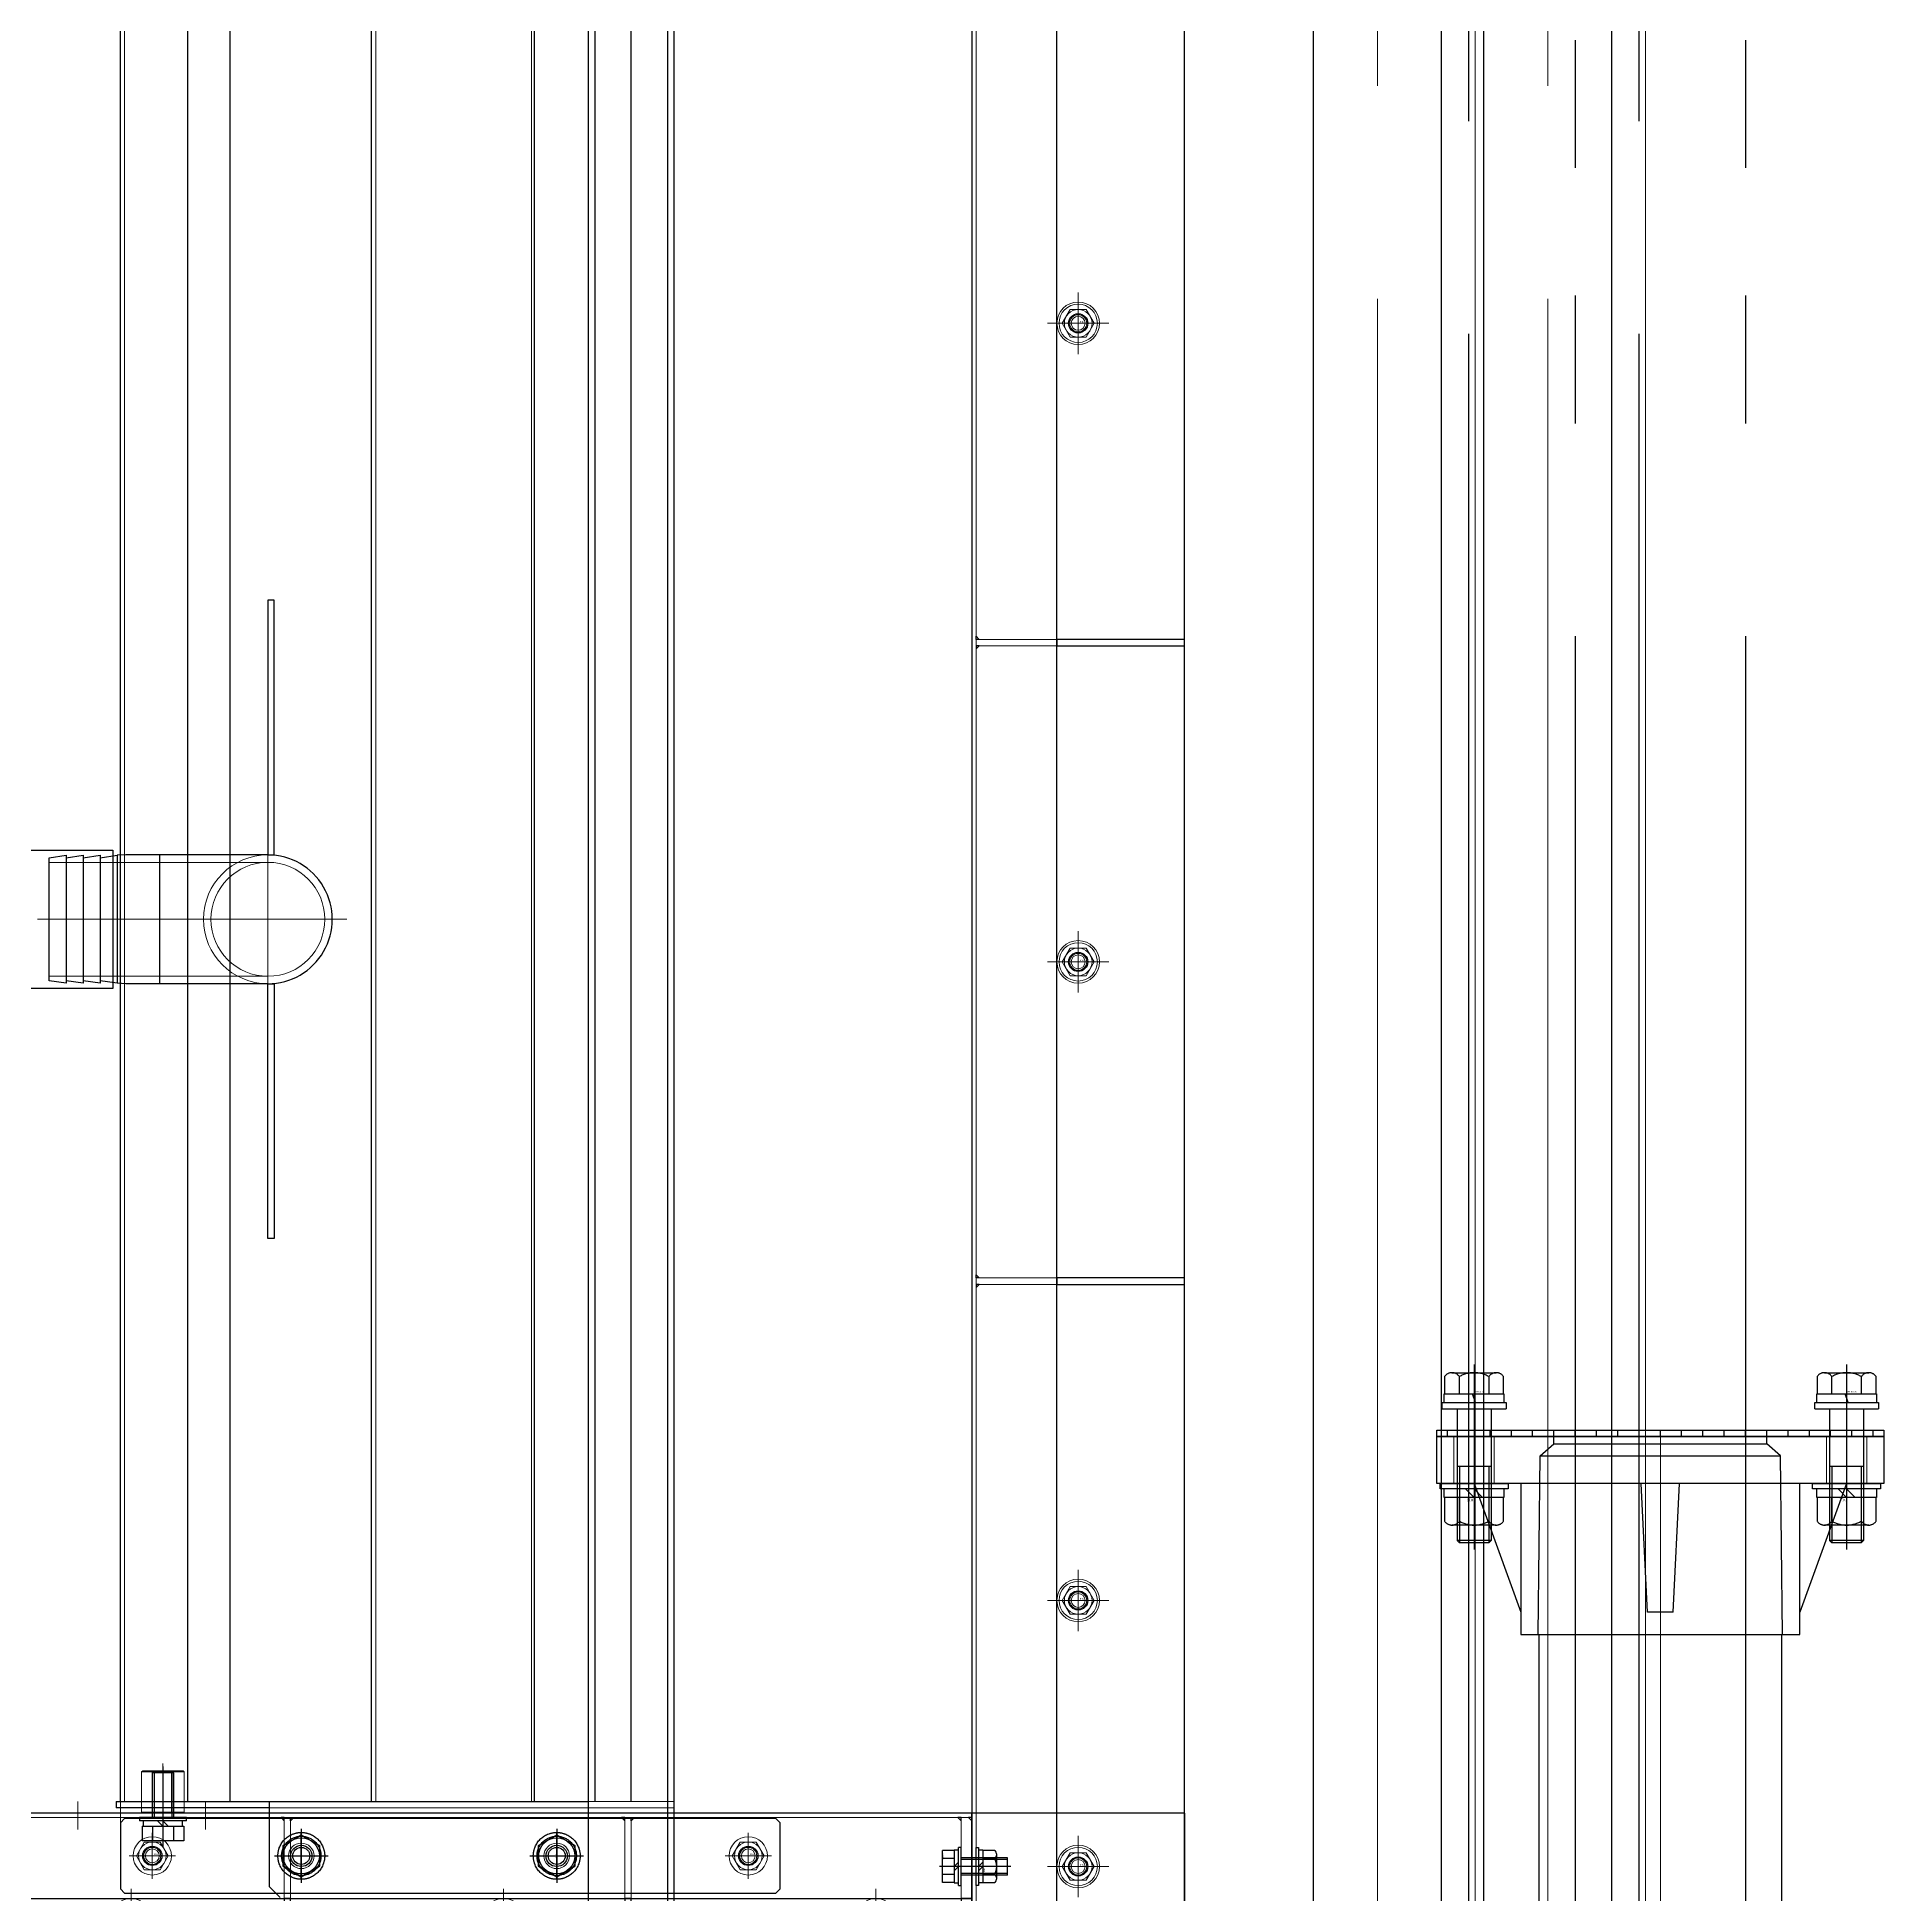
# Model space of a CAD drawing. Units: millimetres at full size. Extents: x -18456 to 18937, y -12290 to 13871.
# Drawn here: x -8916 to -6313, y 2559 to 5177 of the extents above; entities that cross this region are included whole.
import ezdxf
from ezdxf.enums import TextEntityAlignment as Align

# ---------------------------------------------------------------- set-up
doc = ezdxf.new("R2010")
doc.units = ezdxf.units.MM
doc.header["$LTSCALE"] = 100
doc.linetypes.add('CHAIN2', pattern=[12, 9, -1, 1, -1])
doc.linetypes.add('DOUBLE_CHAIN2', pattern=[12.8, 9, -1, 0.6, -0.6, 0.6, -1])
for name, color, linetype in [('0-2_0', 2, 'Continuous'), ('0-3_06_PHANTOM', 2, 'DOUBLE_CHAIN2'), ('0-6_10_DRAFT', 1, 'Continuous')]:
    doc.layers.add(name, color=color, linetype=linetype)
doc.layers.add('0-7_05_CENTER', color=2, linetype='CHAIN2', lineweight=18)
doc.layers.add('0-8_04_HIDDEN', color=7, linetype='Continuous', lineweight=18)
doc.styles.add('ＭＳ ゴシック', font='')
doc.styles.get('ＭＳ ゴシック').set_extended_font_data('MS Gothic')

# ---------------------------------------------------------------- blocks, each defined once
blk = doc.blocks.new('A$C293536BD_1_1')
at = {"layer": '0-3_06_PHANTOM', "color": 7}
for points in [[(0, -1055), (0, 1055), (23, 1055), (25, 1053), (25, 995)], [(35, 985), (48, 985), (50, 983), (50, -983)]]:
    blk.add_lwpolyline(points, dxfattribs=at)
at = {"layer": '0-8_04_HIDDEN'}
blk.add_line((3, 1055), (3, -1055), dxfattribs=at)
blk = doc.blocks.new('A$C08BD3208_1')
at = {"layer": '0-2_0', "color": 134}
blk.add_lwpolyline([(-959, 30), (959, 30), (960, 29), (960, -29), (959, -30), (-959, -30), (-960, -29), (-960, 29)], close=True, dxfattribs=at)
at = {"layer": '0-7_05_CENTER'}
blk.add_line((1061.54, 0), (-1061.54, 0), dxfattribs=at)
blk = doc.blocks.new('A$C15BB09A1_1_1')
at = {"layer": '0-3_06_PHANTOM', "rotation": 90}
blk.add_blockref('A$C08BD3208_1', (-45.9, 979), dxfattribs=at)
at = {"layer": '0-3_06_PHANTOM'}
blk.add_blockref('A$C293536BD_1_1', (-3, 979), dxfattribs=at)
blk = doc.blocks.new('A$C6408539A_1')
at = {"layer": '0-2_0', "rotation": 270}
blk.add_blockref('A$C15BB09A1_1_1', (21, 132), dxfattribs=at)
at = {"layer": '0-3_06_PHANTOM', "rotation": 270}
blk.add_blockref('A$C15BB09A1_1_1', (21, 52), dxfattribs=at)
blk = doc.blocks.new('M16Nza_1_1')
at = {"layer": '0-3_06_PHANTOM', "color": 7}
for p, q in [((-13.85, 17.74), (-13.85, 6.6)), ((-10.39, 19.6), (10.39, 19.6)), ((-6.92, 6.6), (-6.92, 17.74)), ((6.93, 17.74), (6.93, 6.6)), ((13.85, 6.6), (13.85, 17.74)), ((-4, 6.6), (0, 2.6)), ((0, 6.6), (4, 2.6)), ((14, 6.6), (14, 2.6))]:
    blk.add_line(p, q, dxfattribs=at)
at = {"layer": '0-3_06_PHANTOM', "color": 7, "linetype": 'CHAIN2'}
blk.add_line((0, 0), (0, 19.6), dxfattribs=at)
at = {"layer": '0-3_06_PHANTOM', "color": 7}
blk.add_lwpolyline([(-16, 2.6), (16, 2.6), (16, 0), (-16, 0)], close=True, dxfattribs=at)
blk.add_lwpolyline([(-14, 2.6), (-14, 6.6), (14, 6.6)], dxfattribs=at)
for centre, radius, start, end in [((-10.39, 15.44), 4.16, 33.626, 146.374), ((0, 5.75), 13.85, 60, 120), ((10.39, 15.44), 4.16, 33.626, 146.374)]:
    blk.add_arc(centre, radius, start, end, dxfattribs=at)
at = {"layer": '0-6_10_DRAFT', "style": 'ＭＳ ゴシック', "width": 0.6}
blk.add_text('Ｍ１６', height=1.257, dxfattribs=at).set_placement((0.41, 6.78), align=Align.BOTTOM_LEFT)
blk = doc.blocks.new('A$C31EE73BD_1_1')
at = {"layer": '0-3_06_PHANTOM', "color": 3, "linetype": 'Continuous'}
for p, q in [((-3, 100), (0, 100)), ((-3, 90), (0, 90)), ((-3, 80), (0, 80)), ((-3, 70), (0, 70)), ((-3, 60), (0, 60)), ((-3, 50), (0, 50)), ((-3, 40), (0, 40)), ((-3, 30), (0, 30)), ((-3, 20), (0, 20)), ((-3, 10), (0, 10)), ((-3, 0), (0, 0)), ((-3, -10), (0, -10)), ((-3, -20), (0, -20)), ((-3, -30), (0, -30)), ((-3, -40), (0, -40)), ((-3, -50), (0, -50)), ((-3, -60), (0, -60)), ((-3, -70), (0, -70)), ((-3, -80), (0, -80)), ((-3, -90), (0, -90)), ((-3, -100), (0, -100))]:
    blk.add_line(p, q, dxfattribs=at)
at = {"layer": '0-3_06_PHANTOM', "color": 3}
blk.add_lwpolyline([(0, -105), (-3, -105), (-3, 105), (0, 105)], close=True, dxfattribs=at)
blk = doc.blocks.new('TSフランジ-JIS10K-100mma_1')
at = {"layer": '0-3_06_PHANTOM'}
for p, q in [((-65.5, 93), (65.5, 93)), ((-65.5, 22), (-65.5, 93)), ((65.5, 93), (65.5, 22)), ((-87.5, 22), (-65.5, 82.44)), ((-6, 82.44), (-9, 22)), ((6, 82.44), (-6, 82.44)), ((6, 82.44), (9, 22)), ((87.5, 22), (65.5, 82.44)), ((105, 22), (-105, 22)), ((-105, 22), (-105, 0)), ((105, 0), (105, 22)), ((-105, 0), (105, 0))]:
    blk.add_line(p, q, dxfattribs=at)
at = {"layer": '0-6_10_DRAFT'}
for p, q in [((-56.48, 9), (56.48, 9)), ((-50, 3.4), (50, 3.4))]:
    blk.add_line(p, q, dxfattribs=at)
for points in [[(-57.35, 93), (-56.48, 9), (-50, 3.4), (-50, 0)], [(57.35, 93), (56.48, 9), (50, 3.4), (50, 0)]]:
    blk.add_lwpolyline(points, dxfattribs=at)
at = {"layer": '0-7_05_CENTER'}
for p, q in [((0, 0), (0, 93)), ((-87.5, -9.29), (-87.5, 31.42)), ((87.5, -9.29), (87.5, 31.42))]:
    blk.add_line(p, q, dxfattribs=at)
at = {"layer": '0-8_04_HIDDEN', "color": 2}
for p, q in [((-97, 0), (-97, 22)), ((-78, 0), (-78, 22)), ((78, 0), (78, 22)), ((97, 0), (97, 22))]:
    blk.add_line(p, q, dxfattribs=at)
blk = doc.blocks.new('A$C458E1DAF')
at = {"layer": '0-3_06_PHANTOM', "color": 7, "linetype": 'CHAIN2'}
blk.add_line((0, 20.91), (0, -66), dxfattribs=at)
at = {"layer": '0-3_06_PHANTOM', "color": 7}
for p, q in [((-13.85, 15.14), (-13.85, 7)), ((-10.39, 17), (10.39, 17)), ((-6.92, 7), (-6.92, 15.14)), ((6.92, 15.14), (6.92, 7)), ((13.85, 7), (13.85, 15.14)), ((-15, 0), (-15, 3)), ((-15, 3), (15, 3)), ((-15, 0), (15, 0)), ((-14, 3), (-14, 7)), ((-14, 7), (14, 7)), ((-8, 0), (-8, -61.92)), ((0.73, 3), (-0.73, 7)), ((8, 0), (8, -61.92)), ((14, 7), (14, 3)), ((15, 3), (15, 0)), ((8, -27), (-8, -27)), ((-6.92, -27), (-6.92, -63)), ((6.92, -27), (6.92, -63))]:
    blk.add_line(p, q, dxfattribs=at)
for points in [[(8, -61.92), (-8, -61.92), (-6.92, -63)], [(8, -61.92), (6.92, -63), (-6.92, -63)]]:
    blk.add_lwpolyline(points, dxfattribs=at)
for centre, radius, start, end in [((-10.39, 12.84), 4.16, 33.626, 146.374), ((0, 3.15), 13.85, 60, 120), ((10.39, 12.84), 4.16, 33.626, 146.374)]:
    blk.add_arc(centre, radius, start, end, dxfattribs=at)
at = {"layer": '0-6_10_DRAFT', "style": 'ＭＳ ゴシック', "width": 1.5}
blk.add_text('M16x70', height=0.733, dxfattribs=at).set_placement((0.41, 7.48), align=Align.BOTTOM_LEFT)
blk = doc.blocks.new('A$C3C656437_1_1')
at = {"layer": '0-3_06_PHANTOM', "color": 7}
for p, q in [((-50, 452), (314, 452)), ((-50, 338), (314, 338))]:
    blk.add_line(p, q, dxfattribs=at)
at = {"layer": '0-7_05_CENTER'}
blk.add_line((-50, 395), (314, 395), dxfattribs=at)
at = {"layer": '0-3_06_PHANTOM', "xscale": -1, "rotation": 90}
blk.add_blockref('TSフランジ-JIS10K-100mma_1', (407, 395), dxfattribs=at)
at = {"layer": '0-3_06_PHANTOM'}
for name, p, rotation in [('A$C458E1DAF', (420, 482.5), 270), ('M16Nza_1_1', (385, 482.5), 90), ('M16Nza_1_1', (385, 307.5), 90), ('A$C458E1DAF', (420, 307.5), 270)]:
    blk.add_blockref(name, p, dxfattribs=dict(at, rotation=rotation))
blk.add_blockref('A$C31EE73BD_1_1', (410, 395), dxfattribs=at)
blk = doc.blocks.new('A$C31BA7C9D_1_1')
at = {"layer": '0-6_10_DRAFT'}
blk.add_line((-30, -50), (-30, 50), dxfattribs=at)
at = {"layer": '0-7_05_CENTER'}
for p, q in [((70, -14.44), (70, 14.44)), ((370, -14.44), (370, 14.44)), ((670, -14.44), (670, 14.44)), ((84.44, 0), (55.56, 0)), ((384.44, 0), (355.56, 0)), ((684.44, 0), (655.56, 0))]:
    blk.add_line(p, q, dxfattribs=at)
at = {"layer": '0-8_04_HIDDEN'}
blk.add_line((-30, 50), (1670, 50), dxfattribs=at)
blk.add_lwpolyline([(1670, -50), (1670, -50), (-30, -50), (-30, -50)], dxfattribs=at)
for centre, radius in [((70, 0), 10), ((370, 0), 10), ((670, 0), 10), ((70, 0), 4.5), ((370, 0), 4.5), ((670, 0), 4.5)]:
    blk.add_circle(centre, radius, dxfattribs=at)
blk = doc.blocks.new('A$C4A032556_1_1')
at = {"layer": '0-2_0', "color": 134}
blk.add_lwpolyline([(150, 50), (150, -45), (145, -50), (-545, -50), (-550, -45), (-550, 50)], dxfattribs=at)
for centre in [(100, 25), (-520, 0), (-345, 0), (-170, 0), (5, 0), (100, -25)]:
    blk.add_circle(centre, 4.5, dxfattribs=at)
at = {"layer": '0-7_05_CENTER'}
for p, q in [((100, 10.56), (100, 39.44)), ((114.44, 25), (85.56, 25)), ((-520, -14.44), (-520, 14.44)), ((-345, -14.44), (-345, 14.44)), ((-170, -14.44), (-170, 14.44)), ((5, -14.44), (5, 14.44)), ((-505.56, 0), (-534.44, 0)), ((-330.56, 0), (-359.44, 0)), ((-155.56, 0), (-184.44, 0)), ((19.44, 0), (-9.44, 0)), ((100, -39.44), (100, -10.56)), ((114.44, -25), (85.56, -25))]:
    blk.add_line(p, q, dxfattribs=at)
at = {"layer": '0-8_04_HIDDEN'}
blk.add_line((-550, 50), (150, 50), dxfattribs=at)
for centre in [(100, 25), (-520, 0), (-345, 0), (-170, 0), (5, 0), (100, -25)]:
    blk.add_circle(centre, 10, dxfattribs=at)
blk = doc.blocks.new('A$C73615150_1_1')
at = {"layer": '0-2_0', "color": 134}
for p, q in [((-80, 48), (-25, 48)), ((-25, 50), (-25, 15)), ((-20, 10), (520, 10)), ((-75, -50), (520, -50))]:
    blk.add_line(p, q, dxfattribs=at)
blk.add_lwpolyline([(520, -50), (520, 50), (-80, 50), (-80, -45)], dxfattribs=at)
at = {"layer": '0-2_0', "color": 3}
for points in [[(37, 48), (35.5, 48), (37, 46.5)], [(40, 48), (41.5, 48), (40, 46.5)], [(197, 48), (195.5, 48), (197, 46.5)], [(200, 48), (201.5, 48), (200, 46.5)], [(357, 48), (355.5, 48), (357, 46.5)], [(360, 48), (361.5, 48), (360, 46.5)], [(515, 48), (513.5, 48), (515, 46.5)], [(520, 48), (518.5, 48), (520, 46.5)]]:
    blk.add_lwpolyline(points, close=True, dxfattribs=at)
at = {"layer": '0-2_0', "color": 134}
for points in [[(40, 10), (37, 10), (37, -50), (40, -50)], [(200, 10), (197, 10), (197, -92), (200, -92)], [(360, 10), (357, 10), (357, -50), (360, -50)], [(520, 10), (515, 10), (515, -50), (520, -50)]]:
    blk.add_lwpolyline(points, close=True, dxfattribs=at)
for centre in [(135, 30), (415, 30), (-50, 0), (125, 0), (300, 0), (475, 0)]:
    blk.add_circle(centre, 4.5, dxfattribs=at)
for centre in [(-20, 15), (-75, -45)]:
    blk.add_arc(centre, 5, 180, 270, dxfattribs=at)
at = {"layer": '0-6_10_DRAFT'}
blk.add_line((-25, 48), (-25, 50), dxfattribs=at)
at = {"layer": '0-7_05_CENTER'}
for p, q in [((-68, 42.39), (-68, 55.61)), ((18, 42.39), (18, 55.61)), ((100, 42.39), (100, 55.61)), ((120, 42.39), (120, 55.61)), ((140, 42.39), (140, 55.61)), ((160, 42.39), (160, 55.61)), ((135, 22.66), (135, 37.34)), ((415, 22.66), (415, 37.34)), ((142.34, 30), (127.66, 30)), ((422.34, 30), (407.66, 30)), ((509.2, 25), (525.89, 25)), ((-50, -9.34), (-50, 9.34)), ((125, -9.34), (125, 9.34)), ((300, -9.34), (300, 9.34)), ((475, -9.34), (475, 9.34)), ((-40.66, 0), (-59.34, 0)), ((134.34, 0), (115.66, 0)), ((309.34, 0), (290.66, 0)), ((484.34, 0), (465.66, 0)), ((509.2, -25), (525.89, -25)), ((191.62, -75), (205.22, -75))]:
    blk.add_line(p, q, dxfattribs=at)
at = {"layer": '0-8_04_HIDDEN'}
for p, q in [((-25, 48), (520, 48)), ((37, 10), (37, 48)), ((40, 48), (40, 10)), ((197, 10), (197, 48)), ((200, 48), (200, 10)), ((357, 10), (357, 48)), ((360, 10), (360, 48)), ((360, 48), (360, 10)), ((515, 10), (515, 48)), ((520, 48), (520, 10)), ((197, -69), (200, -69)), ((197, -81), (200, -81))]:
    blk.add_line(p, q, dxfattribs=at)
blk = doc.blocks.new('A$C736D5B8A_1_1')
at = {"layer": '0-2_0', "color": 134}
for p, q in [((-117, 10), (1773, 10)), ((-117, -50), (1773, -50))]:
    blk.add_line(p, q, dxfattribs=at)
blk.add_lwpolyline([(1778, -45), (1778, 50), (-122, 50), (-122, -45)], dxfattribs=at)
at = {"layer": '0-2_0', "color": 3}
for points in [[(226.5, 48), (225, 48), (226.5, 46.5)], [(229.5, 48), (231, 48), (229.5, 46.5)], [(526.5, 48), (525, 48), (526.5, 46.5)], [(529.5, 48), (531, 48), (529.5, 46.5)]]:
    blk.add_lwpolyline(points, close=True, dxfattribs=at)
at = {"layer": '0-2_0', "color": 134}
for points in [[(229.5, 10), (226.5, 10), (226.5, -50), (229.5, -50)], [(529.5, 10), (526.5, 10), (526.5, -50), (529.5, -50)]]:
    blk.add_lwpolyline(points, close=True, dxfattribs=at)
for centre in [(-47, 0), (78, 0), (378, 0), (678, 0)]:
    blk.add_circle(centre, 4.5, dxfattribs=at)
at = {"layer": '0-7_05_CENTER'}
for p, q in [((-47, 55.8), (-47, 42.11)), ((-47, -9.34), (-47, 9.34)), ((78, -9.34), (78, 9.34)), ((378, -9.34), (378, 9.34)), ((678, -9.34), (678, 9.34)), ((-37.66, 0), (-56.34, 0)), ((87.34, 0), (68.66, 0)), ((387.34, 0), (368.66, 0)), ((687.34, 0), (668.66, 0))]:
    blk.add_line(p, q, dxfattribs=at)
at = {"layer": '0-8_04_HIDDEN'}
for p, q in [((-122, 48), (1778, 48)), ((226.5, 10), (226.5, 48)), ((229.5, 48), (229.5, 10)), ((526.5, 10), (526.5, 48)), ((529.5, 48), (529.5, 10))]:
    blk.add_line(p, q, dxfattribs=at)
blk = doc.blocks.new('M8Nza_1_1')
at = {"layer": '0-2_0'}
for p, q in [((5.62, 9.7), (-5.63, 9.7)), ((-7.7, 3.2), (7.7, 3.2)), ((-7.7, 3.2), (-7.7, 1.2)), ((-7.5, 8.69), (-7.5, 3.2)), ((-3.75, 3.2), (-3.75, 8.69)), ((0, 1.2), (-2, 3.2)), ((0, 3.2), (2, 1.2)), ((3.75, 8.69), (3.75, 3.2)), ((7.5, 3.2), (7.5, 8.69)), ((7.7, 3.2), (7.7, 1.2))]:
    blk.add_line(p, q, dxfattribs=at)
at = {"layer": '0-2_0', "linetype": 'CHAIN2'}
blk.add_line((0, 9.7), (0, 0), dxfattribs=at)
at = {"layer": '0-2_0'}
blk.add_lwpolyline([(-9, 1.2), (9, 1.2), (9, 0), (-9, 0)], close=True, dxfattribs=at)
for centre, radius, start, end in [((-5.63, 7.45), 2.25, 33.626, 146.374), ((0, 2.2), 7.5, 60, 120), ((5.62, 7.45), 2.25, 33.626, 146.374)]:
    blk.add_arc(centre, radius, start, end, dxfattribs=at)
at = {"layer": '0-6_10_DRAFT', "style": 'ＭＳ ゴシック', "width": 1.75}
blk.add_text('M8', height=0.733, dxfattribs=at).set_placement((0.87, 3.27), align=Align.BOTTOM_LEFT)
blk = doc.blocks.new('A$C46CB4146_1_1')
at = {"layer": '0-2_0', "color": 134, "linetype": 'CHAIN2'}
blk.add_line((0, -23.3), (0, 10.2), dxfattribs=at)
at = {"layer": '0-2_0', "color": 134}
for p, q in [((-9, 1.2), (9, 1.2)), ((-9, 1.2), (-9, 0)), ((-9, 0), (9, 0)), ((-7.7, 3.2), (-7.7, 1.2)), ((7.7, 3.2), (-7.7, 3.2)), ((-7.51, 8.7), (7.51, 8.7)), ((-7.51, 3.2), (-7.51, 8.7)), ((-4, -21.8), (-4, 0)), ((-3.75, 3.2), (-3.75, 8.7)), ((-3.32, -21.8), (-3.32, 0)), ((0, 1.2), (-2, 3.2)), ((0, 3.2), (2, 1.2)), ((3.32, -21.8), (3.32, 0)), ((3.75, 3.2), (3.75, 8.7)), ((4, -21.8), (4, 0)), ((7.51, 3.2), (7.51, 8.7)), ((7.7, 1.2), (7.7, 3.2)), ((9, 0), (9, 1.2)), ((-4, -21.8), (4, -21.8))]:
    blk.add_line(p, q, dxfattribs=at)
at = {"layer": '0-6_10_DRAFT', "style": 'ＭＳ ゴシック', "width": 1.8}
blk.add_text('BT-M8x25L,SW,PW', height=0.2199, dxfattribs=at).set_placement((2.97, 8.36), align=Align.BOTTOM_LEFT)
blk = doc.blocks.new('8b_1_1')
at = {"layer": '0-8_04_HIDDEN', "color": 2, "linetype": 'CHAIN2'}
for p, q in [((0, -10.87), (0, 10.87)), ((10.87, 0), (-10.87, 0))]:
    blk.add_line(p, q, dxfattribs=at)
at = {"layer": '0-8_04_HIDDEN', "color": 2}
for p, q in [((-3.75, 6.49), (-7.5, 0)), ((-7.5, 0), (-3.75, -6.49)), ((3.75, 6.49), (-3.75, 6.49)), ((3.75, 6.49), (-3.75, 6.49)), ((7.5, 0), (3.75, 6.49)), ((3.75, -6.49), (7.5, 0)), ((-3.75, -6.49), (3.75, -6.49)), ((-3.75, -6.49), (3.75, -6.49))]:
    blk.add_line(p, q, dxfattribs=at)
for points in [[(-3.75, 6.49), (-7.5, 0), (-3.75, -6.49)], [(3.75, -6.49), (7.5, 0), (3.75, 6.49)]]:
    blk.add_lwpolyline(points, dxfattribs=at)
for radius in [9, 6.5, 4, 3.25]:
    blk.add_circle((0, 0), radius, dxfattribs=at)
at = {"layer": '0-6_10_DRAFT', "style": 'ＭＳ ゴシック', "width": 1.75}
blk.add_text('M8', height=0.733, dxfattribs=at).set_placement((0.76, 0.14), align=Align.BOTTOM_LEFT)
blk = doc.blocks.new('FWTAS-D20-M10-T20.0a_1')
at = {"layer": '0-7_05_CENTER'}
blk.add_line((0, -23.39), (0, 3.39), dxfattribs=at)
at = {"layer": '0-8_04_HIDDEN', "color": 2}
for p, q in [((-5, 0), (-5, -20)), ((-4, 0), (-4, -20)), ((4, 0), (4, -20)), ((5, 0), (5, -20)), ((-10, -0.5), (10, -0.5)), ((-10, -19.5), (10, -19.5))]:
    blk.add_line(p, q, dxfattribs=at)
blk.add_lwpolyline([(-9.5, -20), (9.5, -20), (10, -19.5), (10, -0.5), (9.5, 0), (-9.5, 0), (-10, -0.5), (-10, -19.5)], close=True, dxfattribs=at)
blk = doc.blocks.new('A$C7AFA21F4_1_1')
at = {"layer": '0-2_0', "color": 134}
for p, q in [((-9.81, 11), (9.81, 11)), ((-9.81, 4), (-9.81, 11)), ((-4.91, 4), (-4.91, 11)), ((4.91, 4), (4.91, 11)), ((9.81, 4), (9.81, 11)), ((-11, 1.5), (11, 1.5)), ((-11, 1.5), (-11, 0)), ((-11, 0), (11, 0)), ((9.81, 4), (-9.81, 4)), ((-9.25, 4), (-9.25, 1.5)), ((-5, -21), (-5, 0)), ((-4.19, -21), (-4.19, 0)), ((0, 1.5), (-2.5, 4)), ((0, 4), (2.5, 1.5)), ((4.19, -21), (4.19, 0)), ((5, -21), (5, 0)), ((9.25, 1.5), (9.25, 4)), ((11, 0), (11, 1.5)), ((-5, -21), (5, -21))]:
    blk.add_line(p, q, dxfattribs=at)
at = {"layer": '0-2_0', "color": 134, "linetype": 'CHAIN2'}
blk.add_line((0, -24), (0, 14), dxfattribs=at)
at = {"layer": '0-6_10_DRAFT', "style": 'ＭＳ ゴシック', "width": 1.8}
blk.add_text('BT-M10x25L,SW,PW', height=0.2199, dxfattribs=at).set_placement((5.1, 10.66), align=Align.BOTTOM_LEFT)
blk = doc.blocks.new('A$C7CBE1021_1')
at = {"layer": '0-2_0', "color": 134}
blk.add_lwpolyline([(-13, -17.5), (293, -17.5), (295, -15.5), (295, 15.5), (293, 17.5), (-13, 17.5), (-15, 15.5), (-15, -15.5)], close=True, dxfattribs=at)
for centre in [(0, 0), (280, 0)]:
    blk.add_circle(centre, 4.5, dxfattribs=at)
at = {"layer": '0-7_05_CENTER'}
for p, q in [((7.34, 0), (-7.34, 0)), ((0, -7.34), (0, 7.34)), ((287.34, 0), (272.66, 0)), ((280, -7.34), (280, 7.34))]:
    blk.add_line(p, q, dxfattribs=at)
blk = doc.blocks.new('NTFLS-20b_1')
at = {"layer": '0-2_0', "linetype": 'CHAIN2'}
for p, q in [((0, -11.1), (0, 11.1)), ((11.1, 0), (-11.1, 0))]:
    blk.add_line(p, q, dxfattribs=at)
at = {"layer": '0-2_0'}
for q in [(-9.8, 0), (4.9, 8.49)]:
    blk.add_line((-4.9, 8.49), q, dxfattribs=at)
for points in [[(-9.8, 0), (-4.9, -8.49), (4.9, -8.49)], [(4.9, -8.49), (9.8, 0), (4.9, 8.49)]]:
    blk.add_lwpolyline(points, dxfattribs=at)
for radius in [8.49, 5, 4]:
    blk.add_circle((0, 0), radius, dxfattribs=at)
blk = doc.blocks.new('A$C69041DDD_1_1')
at = {"layer": '0-2_0', "color": 134}
for p, q in [((2, -844.5), (2, 844.5)), ((120, -844.5), (120, 844.5)), ((196.59, -844.5), (196.59, 844.5)), ((222, -844.5), (222, 844.5)), ((225, -844.5), (225, 844.5)), ((242, -844.5), (242, 844.5)), ((0, -844.5), (222, -844.5)), ((0, -844.5), (0, -847.5)), ((72, -847.5), (0, -847.5))]:
    blk.add_line(p, q, dxfattribs=at)
at = {"layer": '0-2_0', "color": 3}
for p, q in [((33.63, -844.5), (33.63, 844.5)), ((53.63, -844.5), (53.63, 844.5))]:
    blk.add_line(p, q, dxfattribs=at)
at = {"layer": '0-2_0', "color": 134}
blk.add_lwpolyline([(77, -889.5), (72, -884.5), (72, -844.5)], dxfattribs=at)
at = {"layer": '0-6_10_DRAFT'}
blk.add_line((22, -844.5), (22, -847.5), dxfattribs=at)
at = {"layer": '0-7_05_CENTER'}
for p, q in [((87, -880.05), (87, -859.95)), ((207, -880.05), (207, -859.95)), ((76.95, -870), (97.05, -870)), ((196.95, -870), (217.05, -870))]:
    blk.add_line(p, q, dxfattribs=at)
at = {"layer": '0-8_04_HIDDEN'}
for p, q in [((4, -844.5), (4, 844.5)), ((122, -844.5), (122, 844.5)), ((195.17, -844.5), (195.17, 844.5)), ((32, -844.5), (32, -847.5)), ((222, -844.5), (262, -844.5)), ((262, -847.5), (72, -847.5))]:
    blk.add_line(p, q, dxfattribs=at)
blk.add_lwpolyline([(262, -844.5), (262, -914.5), (257, -919.5), (227, -919.5), (222, -914.5), (222, -899.5)], dxfattribs=at)
for centre in [(87, -870), (207, -870)]:
    blk.add_circle(centre, 6, dxfattribs=at)
at = {"layer": '0-2_0', "rotation": 270}
for p in [(87, -870), (207, -870)]:
    blk.add_blockref('NTFLS-20b_1', p, dxfattribs=at)
blk = doc.blocks.new('A$C5EC12063_1')
at = {"layer": '0-2_0', "color": 134}
blk.add_line((-1955, 17), (145, 17), dxfattribs=at)
blk.add_lwpolyline([(-1955, 20), (145, 20), (145, -15), (140, -20), (-1950, -20), (-1955, -15)], close=True, dxfattribs=at)
blk = doc.blocks.new('A$C491655AE_1_1')
at = {"layer": '0-3_06_PHANTOM', "color": 7, "linetype": 'CHAIN2'}
for p, q in [((0, -12.64), (0, 12.64)), ((-12.64, 0), (12.64, 0))]:
    blk.add_line(p, q, dxfattribs=at)
at = {"layer": '0-3_06_PHANTOM', "color": 7}
blk.add_lwpolyline([(4.91, -8.5), (-4.91, -8.5), (-9.81, 0), (-4.91, 8.5), (4.91, 8.5), (9.81, 0)], close=True, dxfattribs=at)
for radius in [11, 9.25]:
    blk.add_circle((0, 0), radius, dxfattribs=at)
at = {"layer": '0-6_10_DRAFT', "style": 'ＭＳ ゴシック', "width": 1.9}
blk.add_text('BT-M10', height=0.22, dxfattribs=at).set_placement((-0.7, -0.54), align=Align.BOTTOM_LEFT)
blk = doc.blocks.new('A$C48F4429B_1')
at = {"layer": '0-2_0'}
for name, p in [('A$C5EC12063_1', (57.5, 220)), ('A$C491655AE_1_1', (22.5, 185)), ('A$C491655AE_1_1', (22.5, 65))]:
    blk.add_blockref(name, p, dxfattribs=at)
at = {"layer": '0-2_0', "rotation": 90}
blk.add_blockref('A$C69041DDD_1_1', (-847.5, -22), dxfattribs=at)
blk = doc.blocks.new('A$C171B1F0E_1')
at = {"layer": '0-2_0', "color": 134}
for p, q in [((-66.8, 30.25), (-70.8, 30.05)), ((0, 30.25), (-66.8, 30.25)), ((-50.8, -30.25), (-50.8, 30.25)), ((-66.8, -30.25), (-70.8, -30.05)), ((0, -30.25), (-66.8, -30.25))]:
    blk.add_line(p, q, dxfattribs=at)
for points in [[(0, 30.25), (3, 30.25), (3, 150), (0, 150)], [(-102.8, 28.95), (-94.8, 30.05), (-94.8, -30.05), (-102.8, -28.95)], [(0, -30.25), (3, -30.25), (3, -150), (0, -150)]]:
    blk.add_lwpolyline(points, close=True, dxfattribs=at)
for points in [[(-94.8, 28.95), (-86.8, 30.05), (-86.8, -30.05), (-94.8, -28.95)], [(-86.8, 28.95), (-78.8, 30.05), (-78.8, -30.05), (-86.8, -28.95)], [(-78.8, 28.95), (-70.8, 30.05), (-70.8, -30.05), (-78.8, -28.95)]]:
    blk.add_lwpolyline(points, dxfattribs=at)
blk.add_arc((0, 0), 30.25, 269.99952, 90, dxfattribs=at)
at = {"layer": '0-7_05_CENTER'}
for p, q in [((0, -37.04), (0, 37.04)), ((37.04, 0), (-108.3, 0)), ((-102.8, 0), (-50.8, 0))]:
    blk.add_line(p, q, dxfattribs=at)
at = {"layer": '0-8_04_HIDDEN'}
for p, q in [((0, 26.75), (-102.8, 26.75)), ((0, -26.75), (-102.8, -26.75))]:
    blk.add_line(p, q, dxfattribs=at)
blk.add_circle((0, 0), 26.75, dxfattribs=at)
blk.add_arc((0, 0), 30.25, 90, 270, dxfattribs=at)
blk = doc.blocks.new('A$C5F8F3055_1')
at = {"layer": '0-2_0'}
for name, p, rotation in [('A$C48F4429B_1', (-480, -847.5), 270), ('A$C736D5B8A_1_1', (-50, -828), 90), ('FWTAS-D20-M10-T20.0a_1', (-480, -850), 180)]:
    blk.add_blockref(name, p, dxfattribs=dict(at, rotation=rotation))
for name, p in [('8b_1_1', (-50, -150)), ('A$C171B1F0E_1', (-430.7, -430)), ('8b_1_1', (-50, -450)), ('8b_1_1', (-50, -750)), ('A$C73615150_1_1', (-620, -900)), ('A$C4A032556_1_1', (-150, -900)), ('A$C7CBE1021_1', (-485, -870)), ('8b_1_1', (-485, -870)), ('8b_1_1', (-205, -870)), ('8b_1_1', (-50, -875))]:
    blk.add_blockref(name, p, dxfattribs=at)
at = {"layer": '0-8_04_HIDDEN'}
for name, p, rotation in [('A$C31BA7C9D_1_1', (-50, -820), 90), ('A$C7AFA21F4_1_1', (-480, -852), 180), ('A$C46CB4146_1_1', (-105, -875), 90), ('M8Nza_1_1', (-98, -875), 270)]:
    blk.add_blockref(name, p, dxfattribs=dict(at, rotation=rotation))

msp = doc.modelspace()

# ---------------------------------------------------------------- linework, layer by layer
at = {"layer": '0-3_06_PHANTOM', "color": 5}
msp.add_lwpolyline([(-13437.8, 8074), (-6936.5, 8074), (-6936.5, 2374), (-13437.8, 2374)], close=True, dxfattribs=at)
at = {"layer": '0-3_06_PHANTOM', "color": 7}
msp.add_lwpolyline([(-9558.8, 4031.5), (-8808.8, 4031.5), (-8808.8, 3836.5), (-9558.8, 3836.5)], close=True, dxfattribs=at)

# ---------------------------------------------------------------- block references
at = {"layer": '0-2_0', "xscale": 3, "yscale": 3, "rotation": 90}
for name, p in [('A$C6408539A_1', (-6492.8, 2224)), ('A$C3C656437_1_1', (-5442.8, 1984))]:
    msp.add_blockref(name, p, dxfattribs=at)
at = {"layer": '0-2_0', "xscale": 3, "yscale": 3}
msp.add_blockref('A$C5F8F3055_1', (-7298.3, 5224), dxfattribs=at)

doc.saveas('drawing.dxf')
